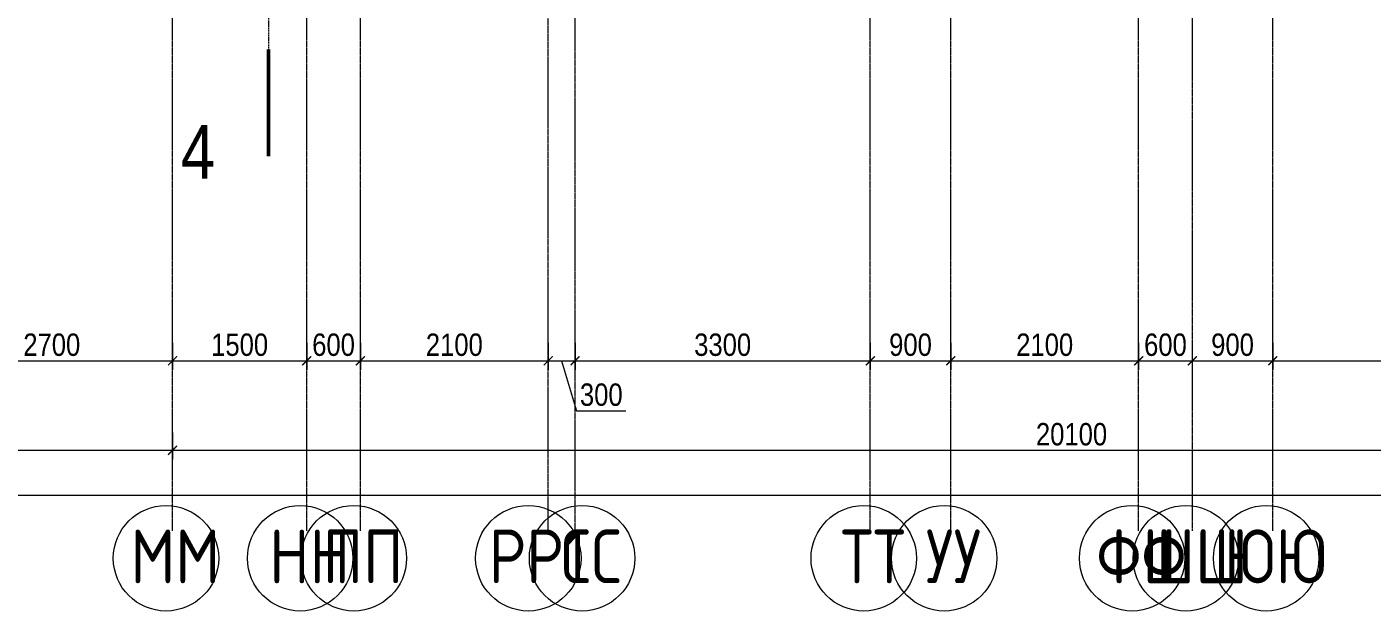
# Model space of a CAD drawing. Header units: millimetres. Extents: x -231292 to 573618, y -153144 to 564035.
# Drawn here: x -128903 to -113865, y 148144 to 154669 of the extents above; entities that cross this region are included whole.
import ezdxf
from ezdxf.enums import TextEntityAlignment as Align

# ---------------------------------------------------------------- set-up
doc = ezdxf.new("R2010")
doc.units = ezdxf.units.MM
doc.linetypes.add('CENTER2', pattern=[28.575, 19.05, -3.175, 3.175, -3.175])
doc.linetypes.add('DASHED', pattern=[19.05, 12.7, -6.35])
doc.layers.get('0').update_dxf_attribs({"color": 250})
doc.layers.get('Defpoints').update_dxf_attribs({"color": 250})
for name, color, linetype, lineweight in [('АР_Разрезы марка', 250, 'Continuous', 13), ('РД_Оси_100', 250, 'Continuous', 0), ('РД_Оси_размер', 250, 'Continuous', 0)]:
    doc.layers.add(name, color=color, linetype=linetype, lineweight=lineweight)
doc.styles.add('style1', font='ARIALN.TTF')
doc.styles.add('ккк', font='isocpeur.ttf', dxfattribs={"width": 0.85, "oblique": 15})
doc.dimstyles.new('Dim100_ареал', dxfattribs={"dimscale": 100, "dimtxt": 2.5, "dimasz": 1, "dimexe": 1, "dimexo": 1, "dimgap": 0.5, "dimtad": 1, "dimzin": 12, "dimdsep": 46, "dimtxsty": 'style1', "dimblk": 'ARCHTICK', "dimcen": 1, "dimdle": 1, "dimclrd": 256, "dimclre": 256, "dimaunit": 1, "dimadec": 0, "dimazin": 3, "dimtfac": 1, "dimtmove": 1, "dimatfit": 3, "dimldrblk": 'OPEN30', "dimfxl": 2, "dimfxlon": 1, "dimtolj": 1, "dimtzin": 0, "dimlwd": 9, "dimlwe": 9, "dimarcsym": 0})

# ---------------------------------------------------------------- blocks, each defined once
blk = doc.blocks.new('A-iden')
at = {"linetype": 'Continuous', "lineweight": 5}
blk.add_circle((-0.73, -4.06), 5.89, dxfattribs=at)
at = {"color": 0, "linetype": 'Continuous', "lineweight": 20, "style": 'ккк', "width": 0.85}
blk.add_attdef('ID', text='', height=6, dxfattribs=at).set_placement((0.31, -3.85), align=Align.MIDDLE_CENTER)
blk = doc.blocks.new('_ArchTick')
at = {"color": 0, "linetype": 'ByBlock', "const_width": 0.15}
blk.add_lwpolyline([(-0.5, -0.5), (0.5, 0.5)], dxfattribs=at)
blk = doc.blocks.new('*D1553')
at = {"layer": 'Defpoints', "color": 0, "transparency": 16777216}
for p in [(91800, -3255), (94500, -3255), (94500, -4255)]:
    blk.add_point(p, dxfattribs=at)
at = {"layer": 'РД_Оси_размер', "lineweight": 9, "transparency": 16777216}
for p, q in [((91800, -4055), (91800, -4355)), ((94500, -4055), (94500, -4355)), ((91700, -4255), (94600, -4255))]:
    blk.add_line(p, q, dxfattribs=at)
at = {"layer": 'РД_Оси_размер', "lineweight": 9, "transparency": 16777216, "xscale": 100, "yscale": 100, "zscale": 100, "rotation": 180}
blk.add_blockref('_ArchTick', (91800, -4255), dxfattribs=at)
at = {"layer": 'РД_Оси_размер', "lineweight": 9, "transparency": 16777216, "xscale": 100, "yscale": 100, "zscale": 100}
blk.add_blockref('_ArchTick', (94500, -4255), dxfattribs=at)
at = {"layer": 'РД_Оси_размер', "color": 0, "transparency": 16777216, "insert": (93150, -4077), "char_height": 250, "attachment_point": 5, "style": 'style1'}
blk.add_mtext('\\A1;2700', dxfattribs=at)
blk = doc.blocks.new('_Open30')
at = {"color": 0, "linetype": 'ByBlock', "lineweight": -2}
for p, q in [((-1, 0.27), (0, 0)), ((0, 0), (-1, -0.27)), ((0, 0), (-1, 0))]:
    blk.add_line(p, q, dxfattribs=at)
blk = doc.blocks.new('*D1554')
at = {"layer": 'Defpoints', "color": 0, "transparency": 16777216}
for p in [(94500, -3255), (96000, -3255), (96000, -4255)]:
    blk.add_point(p, dxfattribs=at)
at = {"layer": 'РД_Оси_размер', "lineweight": 9, "transparency": 16777216}
for p, q in [((94500, -4055), (94500, -4355)), ((96000, -4055), (96000, -4355)), ((94400, -4255), (96100, -4255))]:
    blk.add_line(p, q, dxfattribs=at)
at = {"layer": 'РД_Оси_размер', "lineweight": 9, "transparency": 16777216, "xscale": 100, "yscale": 100, "zscale": 100, "rotation": 180}
blk.add_blockref('_ArchTick', (94500, -4255), dxfattribs=at)
at = {"layer": 'РД_Оси_размер', "lineweight": 9, "transparency": 16777216, "xscale": 100, "yscale": 100, "zscale": 100}
blk.add_blockref('_ArchTick', (96000, -4255), dxfattribs=at)
at = {"layer": 'РД_Оси_размер', "color": 0, "transparency": 16777216, "insert": (95250, -4077), "char_height": 250, "attachment_point": 5, "style": 'style1'}
blk.add_mtext('\\A1;1500', dxfattribs=at)
blk = doc.blocks.new('*D1555')
at = {"layer": 'Defpoints', "color": 0, "transparency": 16777216}
for p in [(96000, -3255), (96600, -3255), (96600, -4255)]:
    blk.add_point(p, dxfattribs=at)
at = {"layer": 'РД_Оси_размер', "lineweight": 9, "transparency": 16777216}
for p, q in [((96000, -4055), (96000, -4355)), ((96600, -4055), (96600, -4355)), ((95900, -4255), (96700, -4255))]:
    blk.add_line(p, q, dxfattribs=at)
at = {"layer": 'РД_Оси_размер', "lineweight": 9, "transparency": 16777216, "xscale": 100, "yscale": 100, "zscale": 100, "rotation": 180}
blk.add_blockref('_ArchTick', (96000, -4255), dxfattribs=at)
at = {"layer": 'РД_Оси_размер', "lineweight": 9, "transparency": 16777216, "xscale": 100, "yscale": 100, "zscale": 100}
blk.add_blockref('_ArchTick', (96600, -4255), dxfattribs=at)
at = {"layer": 'РД_Оси_размер', "color": 0, "transparency": 16777216, "insert": (96300, -4077), "char_height": 250, "attachment_point": 5, "style": 'style1'}
blk.add_mtext('\\A1;600', dxfattribs=at)
blk = doc.blocks.new('*D1556')
at = {"layer": 'Defpoints', "color": 0, "transparency": 16777216}
for p in [(96600, -3255), (98700, -3255), (98700, -4255)]:
    blk.add_point(p, dxfattribs=at)
at = {"layer": 'РД_Оси_размер', "lineweight": 9, "transparency": 16777216}
for p, q in [((96600, -4055), (96600, -4355)), ((98700, -4055), (98700, -4355)), ((96500, -4255), (98800, -4255))]:
    blk.add_line(p, q, dxfattribs=at)
at = {"layer": 'РД_Оси_размер', "lineweight": 9, "transparency": 16777216, "xscale": 100, "yscale": 100, "zscale": 100, "rotation": 180}
blk.add_blockref('_ArchTick', (96600, -4255), dxfattribs=at)
at = {"layer": 'РД_Оси_размер', "lineweight": 9, "transparency": 16777216, "xscale": 100, "yscale": 100, "zscale": 100}
blk.add_blockref('_ArchTick', (98700, -4255), dxfattribs=at)
at = {"layer": 'РД_Оси_размер', "color": 0, "transparency": 16777216, "insert": (97650, -4077), "char_height": 250, "attachment_point": 5, "style": 'style1'}
blk.add_mtext('\\A1;2100', dxfattribs=at)
blk = doc.blocks.new('*D1557')
at = {"layer": 'Defpoints', "color": 0, "transparency": 16777216}
for p in [(98700, -3255), (99000, -3255), (99000, -4255)]:
    blk.add_point(p, dxfattribs=at)
at = {"layer": 'РД_Оси_размер', "lineweight": 9, "transparency": 16777216}
for p, q in [((98700, -4055), (98700, -4355)), ((99000, -4055), (99000, -4355)), ((98600, -4255), (99100, -4255)), ((98850, -4255), (99017, -4813)), ((99017, -4813), (99569, -4813))]:
    blk.add_line(p, q, dxfattribs=at)
at = {"layer": 'РД_Оси_размер', "lineweight": 9, "transparency": 16777216, "xscale": 100, "yscale": 100, "zscale": 100, "rotation": 180}
blk.add_blockref('_ArchTick', (98700, -4255), dxfattribs=at)
at = {"layer": 'РД_Оси_размер', "lineweight": 9, "transparency": 16777216, "xscale": 100, "yscale": 100, "zscale": 100}
blk.add_blockref('_ArchTick', (99000, -4255), dxfattribs=at)
at = {"layer": 'РД_Оси_размер', "color": 0, "transparency": 16777216, "insert": (99293, -4635), "char_height": 250, "attachment_point": 5, "style": 'style1'}
blk.add_mtext('\\A1;300', dxfattribs=at)
blk = doc.blocks.new('*D1558')
at = {"layer": 'Defpoints', "color": 0, "transparency": 16777216}
for p in [(99000, -3255), (102300, -3255), (102300, -4255)]:
    blk.add_point(p, dxfattribs=at)
at = {"layer": 'РД_Оси_размер', "lineweight": 9, "transparency": 16777216}
for p, q in [((99000, -4055), (99000, -4355)), ((102300, -4055), (102300, -4355)), ((98900, -4255), (102400, -4255))]:
    blk.add_line(p, q, dxfattribs=at)
at = {"layer": 'РД_Оси_размер', "lineweight": 9, "transparency": 16777216, "xscale": 100, "yscale": 100, "zscale": 100, "rotation": 180}
blk.add_blockref('_ArchTick', (99000, -4255), dxfattribs=at)
at = {"layer": 'РД_Оси_размер', "lineweight": 9, "transparency": 16777216, "xscale": 100, "yscale": 100, "zscale": 100}
blk.add_blockref('_ArchTick', (102300, -4255), dxfattribs=at)
at = {"layer": 'РД_Оси_размер', "color": 0, "transparency": 16777216, "insert": (100650, -4077), "char_height": 250, "attachment_point": 5, "style": 'style1'}
blk.add_mtext('\\A1;3300', dxfattribs=at)
blk = doc.blocks.new('*D1559')
at = {"layer": 'Defpoints', "color": 0, "transparency": 16777216}
for p in [(102300, -3255), (103200, -3255), (103200, -4255)]:
    blk.add_point(p, dxfattribs=at)
at = {"layer": 'РД_Оси_размер', "lineweight": 9, "transparency": 16777216}
for p, q in [((102300, -4055), (102300, -4355)), ((103200, -4055), (103200, -4355)), ((102200, -4255), (103300, -4255))]:
    blk.add_line(p, q, dxfattribs=at)
at = {"layer": 'РД_Оси_размер', "lineweight": 9, "transparency": 16777216, "xscale": 100, "yscale": 100, "zscale": 100, "rotation": 180}
blk.add_blockref('_ArchTick', (102300, -4255), dxfattribs=at)
at = {"layer": 'РД_Оси_размер', "lineweight": 9, "transparency": 16777216, "xscale": 100, "yscale": 100, "zscale": 100}
blk.add_blockref('_ArchTick', (103200, -4255), dxfattribs=at)
at = {"layer": 'РД_Оси_размер', "color": 0, "transparency": 16777216, "insert": (102750, -4077), "char_height": 250, "attachment_point": 5, "style": 'style1'}
blk.add_mtext('\\A1;900', dxfattribs=at)
blk = doc.blocks.new('*D1560')
at = {"layer": 'Defpoints', "color": 0, "transparency": 16777216}
for p in [(103200, -3255), (105300, -3255), (105300, -4255)]:
    blk.add_point(p, dxfattribs=at)
at = {"layer": 'РД_Оси_размер', "lineweight": 9, "transparency": 16777216}
for p, q in [((103200, -4055), (103200, -4355)), ((105300, -4055), (105300, -4355)), ((103100, -4255), (105400, -4255))]:
    blk.add_line(p, q, dxfattribs=at)
at = {"layer": 'РД_Оси_размер', "lineweight": 9, "transparency": 16777216, "xscale": 100, "yscale": 100, "zscale": 100, "rotation": 180}
blk.add_blockref('_ArchTick', (103200, -4255), dxfattribs=at)
at = {"layer": 'РД_Оси_размер', "lineweight": 9, "transparency": 16777216, "xscale": 100, "yscale": 100, "zscale": 100}
blk.add_blockref('_ArchTick', (105300, -4255), dxfattribs=at)
at = {"layer": 'РД_Оси_размер', "color": 0, "transparency": 16777216, "insert": (104250, -4077), "char_height": 250, "attachment_point": 5, "style": 'style1'}
blk.add_mtext('\\A1;2100', dxfattribs=at)
blk = doc.blocks.new('*D1561')
at = {"layer": 'Defpoints', "color": 0, "transparency": 16777216}
for p in [(105300, -3255), (105900, -3255), (105900, -4255)]:
    blk.add_point(p, dxfattribs=at)
at = {"layer": 'РД_Оси_размер', "lineweight": 9, "transparency": 16777216}
for p, q in [((105300, -4055), (105300, -4355)), ((105900, -4055), (105900, -4355)), ((105200, -4255), (106000, -4255))]:
    blk.add_line(p, q, dxfattribs=at)
at = {"layer": 'РД_Оси_размер', "lineweight": 9, "transparency": 16777216, "xscale": 100, "yscale": 100, "zscale": 100, "rotation": 180}
blk.add_blockref('_ArchTick', (105300, -4255), dxfattribs=at)
at = {"layer": 'РД_Оси_размер', "lineweight": 9, "transparency": 16777216, "xscale": 100, "yscale": 100, "zscale": 100}
blk.add_blockref('_ArchTick', (105900, -4255), dxfattribs=at)
at = {"layer": 'РД_Оси_размер', "color": 0, "transparency": 16777216, "insert": (105600, -4077), "char_height": 250, "attachment_point": 5, "style": 'style1'}
blk.add_mtext('\\A1;600', dxfattribs=at)
blk = doc.blocks.new('*D1562')
at = {"layer": 'Defpoints', "color": 0, "transparency": 16777216}
for p in [(105900, -3255), (106800, -3255), (106800, -4255)]:
    blk.add_point(p, dxfattribs=at)
at = {"layer": 'РД_Оси_размер', "lineweight": 9, "transparency": 16777216}
for p, q in [((105900, -4055), (105900, -4355)), ((106800, -4055), (106800, -4355)), ((105800, -4255), (106900, -4255))]:
    blk.add_line(p, q, dxfattribs=at)
at = {"layer": 'РД_Оси_размер', "lineweight": 9, "transparency": 16777216, "xscale": 100, "yscale": 100, "zscale": 100, "rotation": 180}
blk.add_blockref('_ArchTick', (105900, -4255), dxfattribs=at)
at = {"layer": 'РД_Оси_размер', "lineweight": 9, "transparency": 16777216, "xscale": 100, "yscale": 100, "zscale": 100}
blk.add_blockref('_ArchTick', (106800, -4255), dxfattribs=at)
at = {"layer": 'РД_Оси_размер', "color": 0, "transparency": 16777216, "insert": (106350, -4077), "char_height": 250, "attachment_point": 5, "style": 'style1'}
blk.add_mtext('\\A1;900', dxfattribs=at)
blk = doc.blocks.new('*D1563')
at = {"layer": 'Defpoints', "color": 0, "transparency": 16777216}
for p in [(106800, -3255), (114600, -3255), (114600, -4255)]:
    blk.add_point(p, dxfattribs=at)
at = {"layer": 'РД_Оси_размер', "lineweight": 9, "transparency": 16777216}
for p, q in [((106800, -4055), (106800, -4355)), ((114600, -4055), (114600, -4355)), ((106700, -4255), (114700, -4255))]:
    blk.add_line(p, q, dxfattribs=at)
at = {"layer": 'РД_Оси_размер', "lineweight": 9, "transparency": 16777216, "xscale": 100, "yscale": 100, "zscale": 100, "rotation": 180}
blk.add_blockref('_ArchTick', (106800, -4255), dxfattribs=at)
at = {"layer": 'РД_Оси_размер', "lineweight": 9, "transparency": 16777216, "xscale": 100, "yscale": 100, "zscale": 100}
blk.add_blockref('_ArchTick', (114600, -4255), dxfattribs=at)
at = {"layer": 'РД_Оси_размер', "color": 0, "transparency": 16777216, "insert": (110700, -4077), "char_height": 250, "attachment_point": 5, "style": 'style1'}
blk.add_mtext('\\A1;7800', dxfattribs=at)
blk = doc.blocks.new('*D24')
at = {"layer": 'Defpoints', "color": 0, "transparency": 16777216}
for p in [(0, -3255), (114600, -3255), (114600, -5755)]:
    blk.add_point(p, dxfattribs=at)
at = {"layer": 'РД_Оси_размер', "color": 0, "lineweight": 5, "transparency": 16777216}
for p, q in [((0, -5555), (0, -5855)), ((114600, -5555), (114600, -5855)), ((-100, -5755), (114700, -5755))]:
    blk.add_line(p, q, dxfattribs=at)
at = {"layer": 'РД_Оси_размер', "color": 0, "lineweight": 5, "transparency": 16777216, "xscale": 100, "yscale": 100, "zscale": 100, "rotation": 180}
blk.add_blockref('_ArchTick', (0, -5755), dxfattribs=at)
at = {"layer": 'РД_Оси_размер', "color": 0, "lineweight": 5, "transparency": 16777216, "xscale": 100, "yscale": 100, "zscale": 100}
blk.add_blockref('_ArchTick', (114600, -5755), dxfattribs=at)
at = {"layer": 'РД_Оси_размер', "color": 0, "transparency": 16777216, "insert": (57300, -5577), "char_height": 250, "attachment_point": 5, "style": 'style1'}
blk.add_mtext('\\A1;114600', dxfattribs=at)
blk = doc.blocks.new('*D41')
at = {"layer": 'Defpoints', "color": 0, "transparency": 16777216}
for p in [(83100, -3255), (94500, -3255), (94500, -5255)]:
    blk.add_point(p, dxfattribs=at)
at = {"layer": 'РД_Оси_размер', "color": 0, "lineweight": 5, "transparency": 16777216}
for p, q in [((83100, -5055), (83100, -5355)), ((94500, -5055), (94500, -5355)), ((83000, -5255), (94600, -5255))]:
    blk.add_line(p, q, dxfattribs=at)
at = {"layer": 'РД_Оси_размер', "color": 0, "lineweight": 5, "transparency": 16777216, "xscale": 100, "yscale": 100, "zscale": 100, "rotation": 180}
blk.add_blockref('_ArchTick', (83100, -5255), dxfattribs=at)
at = {"layer": 'РД_Оси_размер', "color": 0, "lineweight": 5, "transparency": 16777216, "xscale": 100, "yscale": 100, "zscale": 100}
blk.add_blockref('_ArchTick', (94500, -5255), dxfattribs=at)
at = {"layer": 'РД_Оси_размер', "color": 0, "transparency": 16777216, "insert": (88800, -5077), "char_height": 250, "attachment_point": 5, "style": 'style1'}
blk.add_mtext('\\A1;11400', dxfattribs=at)
blk = doc.blocks.new('*D1613')
at = {"layer": 'Defpoints', "color": 0, "transparency": 16777216}
for p in [(94500, -3255), (114600, -3255), (114600, -5255)]:
    blk.add_point(p, dxfattribs=at)
at = {"layer": 'РД_Оси_размер', "lineweight": 9, "transparency": 16777216}
for p, q in [((94500, -5055), (94500, -5355)), ((114600, -5055), (114600, -5355)), ((94400, -5255), (114700, -5255))]:
    blk.add_line(p, q, dxfattribs=at)
at = {"layer": 'РД_Оси_размер', "lineweight": 9, "transparency": 16777216, "xscale": 100, "yscale": 100, "zscale": 100, "rotation": 180}
blk.add_blockref('_ArchTick', (94500, -5255), dxfattribs=at)
at = {"layer": 'РД_Оси_размер', "lineweight": 9, "transparency": 16777216, "xscale": 100, "yscale": 100, "zscale": 100}
blk.add_blockref('_ArchTick', (114600, -5255), dxfattribs=at)
at = {"layer": 'РД_Оси_размер', "color": 0, "transparency": 16777216, "insert": (104550, -5077), "char_height": 250, "attachment_point": 5, "style": 'style1'}
blk.add_mtext('\\A1;20100', dxfattribs=at)
blk = doc.blocks.new('СОШ_2200_АР_ОСИ_М100_28.05.24')
at = {"layer": 'РД_Оси_100', "linetype": 'CENTER2'}
for p, q in [((94500, -6155), (94500, 139938.679)), ((96000, -6155), (96000, 139938.679)), ((102300, -6155), (102300, 139938.679))]:
    blk.add_line(p, q, dxfattribs=at)
for points in [[(96600, -6155), (96600, 139938.679)], [(98700, -6194.98), (98700, 139538.679), (98550, 139938.679)], [(99000, -6195.83), (99000, 139538.679), (99150, 139938.679)], [(103200, -6155), (103200, 139938.679)], [(105300, -6155), (105300, 139938.679)], [(105900, 139938.679), (105900, -6155)], [(106800, -6155), (106800, 139938.679)]]:
    blk.add_lwpolyline(points, dxfattribs=at)
at = {"layer": 'РД_Оси_100', "color": 0, "xscale": 100, "yscale": 100, "zscale": 100}
for p, values in [((94500, -6054.999), {'ID': 'ММ'}), ((96000, -6054.999), {'ID': 'НН'}), ((96599.266, -6054.999), {'ID': 'ПП'}), ((98550.367, -6054.999), {'ID': 'РР1'}), ((99151.101, -6054.999), {'ID': 'СС'}), ((102300, -6054.999), {'ID': 'ТТ'}), ((103199.266, -6054.999), {'ID': 'УУ'}), ((105300, -6054.999), {'ID': 'ФФ'}), ((105900.734, -6054.999), {'ID': 'ШШ'}), ((106799.266, -6054.999), {'ID': 'ЮЮ'})]:
    blk.add_blockref('A-iden', p, dxfattribs=at).add_auto_attribs(values)
at = {"layer": 'РД_Оси_размер'}
for base, p1, p2, picture, middle in [((114600, -5755), (0, -3255), (114600, -3255), '*D24', (57300, -5577.357)), ((94500, -5255), (83100, -3255), (94500, -3255), '*D41', (88800, -5077.357)), ((94500, -4255), (91800, -3255), (94500, -3255), '*D1553', (93150, -4077.357)), ((96000, -4255), (94500, -3255), (96000, -3255), '*D1554', (95250, -4077.357)), ((114600, -5255), (94500, -3255), (114600, -3255), '*D1613', (104550, -5077.357)), ((96600, -4255), (96000, -3255), (96600, -3255), '*D1555', (96300, -4077.357)), ((98700, -4255), (96600, -3255), (98700, -3255), '*D1556', (97650, -4077.357)), ((99000, -4255), (98700, -3255), (99000, -3255), '*D1557', (99067.379, -4635.286)), ((102300, -4255), (99000, -3255), (102300, -3255), '*D1558', (100650, -4077.357)), ((103200, -4255), (102300, -3255), (103200, -3255), '*D1559', (102750, -4077.357)), ((105300, -4255), (103200, -3255), (105300, -3255), '*D1560', (104250, -4077.357)), ((105900, -4255), (105300, -3255), (105900, -3255), '*D1561', (105600, -4077.357)), ((106800, -4255), (105900, -3255), (106800, -3255), '*D1562', (106350, -4077.357)), ((114600, -4255), (106800, -3255), (114600, -3255), '*D1563', (110700, -4077.357))]:
    dim = blk.add_linear_dim(base=base, p1=p1, p2=p2, dimstyle='Dim100_ареал', dxfattribs=at)
    dim.commit()
    dim.dimension.update_dxf_attribs({"geometry": picture, "text_midpoint": middle})

msp = doc.modelspace()

# ---------------------------------------------------------------- linework, layer by layer
at = {"layer": 'АР_Разрезы марка', "linetype": 'DASHED', "lineweight": 0}
msp.add_lwpolyline([(-124187.876, 292799.56), (-124187.876, 255831.734), (-126200.847, 255831.734), (-126200.847, 153225.483)], dxfattribs=at)
at = {"layer": 'АР_Разрезы марка', "lineweight": 50}
msp.add_lwpolyline([(-126200.847, 154416.135), (-126200.847, 153225.483)], dxfattribs=at)
at = {"layer": 'АР_Разрезы марка'}
msp.add_lwpolyline([(-126200.847, 153820.809, 0, 200, 0), (-126645.116, 153820.809, 0, 0, 0), (-127474.677, 153820.809, 0, 0, 0)], format="xyseb", dxfattribs=at)

# ---------------------------------------------------------------- block references
at = {"layer": 'РД_Оси_100'}
msp.add_blockref('СОШ_2200_АР_ОСИ_М100_28.05.24', (-221774.956, 155195.168), dxfattribs=at)

# ---------------------------------------------------------------- texts
at = {"layer": 'АР_Разрезы марка', "color": 7, "insert": (-126991.77, 153274.375), "char_height": 600, "width": 1999.94, "attachment_point": 5, "style": 'style1'}
msp.add_mtext('4', dxfattribs=at)

doc.saveas('drawing.dxf')
